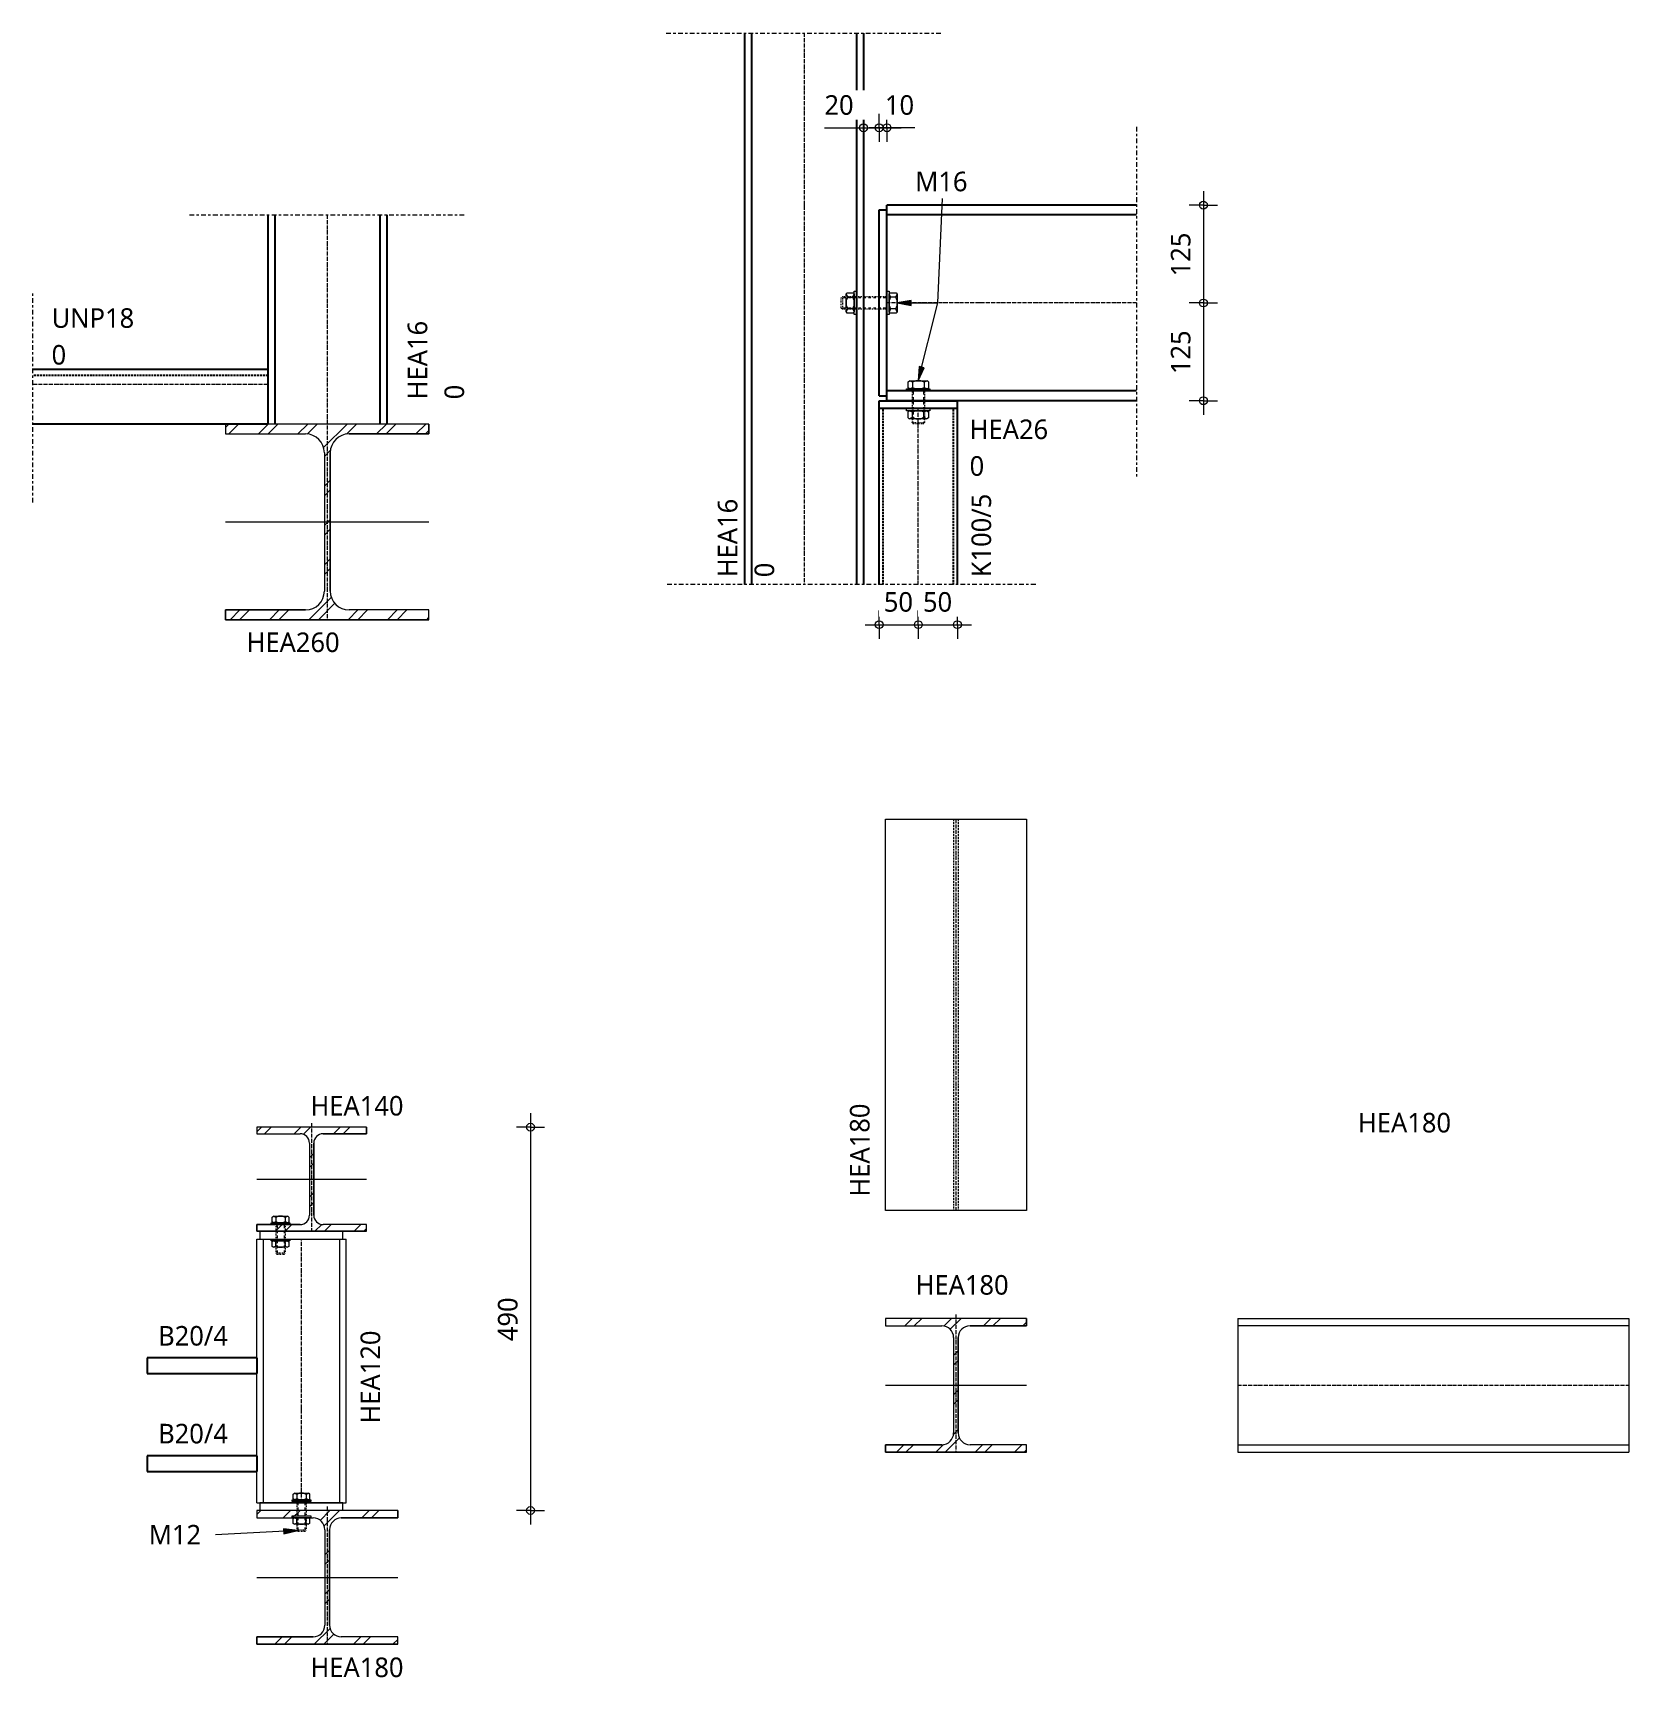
# Model space of a CAD drawing. Header units: millimetres. Extents: x -3015 to 4916, y 1153 to 3979.
# Drawn here: x 2877 to 4916, y 1871 to 3979 of the extents above; entities that cross this region are included whole.
import ezdxf

# ---------------------------------------------------------------- set-up
doc = ezdxf.new("R2010")
doc.units = ezdxf.units.MM
for name, pattern in [('Dash', [6.35, 3.175, -3.175]), ('MV_center', [15, 6, -3, 3, -3]), ('MV_hartlijn_staal', [6.6, 5, -0.8, 0, -0.8]), ('MV_hidden', [3.75, 2.5, -1.25]), ('Streep 1_1', [2, 1, -1])]:
    doc.linetypes.add(name, pattern=pattern)
for name, color, linetype, lineweight in [('A-ANNO-DIMS', 211, 'Continuous', 13), ('A-ANNO-DIMS-10', 211, 'Continuous', 13), ('A-DETL', 90, 'Continuous', 13), ('A-DETL-GENF', 92, 'Continuous', 18), ('A-DETL-GENF-HDLN', 1, 'Dash', 18), ('A-DETL-IDEN', 3, 'Continuous', 18), ('G-ANNO-TEXT', 231, 'Continuous', 13)]:
    doc.layers.add(name, color=color, linetype=linetype, lineweight=lineweight)
doc.styles.add('Segoe UI', font='segoeui.ttf', dxfattribs={"height": 25})
doc.dimstyles.new('2_5_mm', dxfattribs={"dimscale": 304.8, "dimtxt": 26.184099, "dimasz": 0.032808, "dimexe": 0.059055, "dimexo": 0.0625, "dimgap": 0.029528, "dimtad": 1, "dimdec": 0, "dimzin": 0, "dimdsep": 46, "dimtxsty": 'Segoe UI', "dimblk1": 'DOTBLANK', "dimblk2": 'DOTBLANK', "dimsah": 1, "dimcen": 0.09, "dimdle": 0.059055, "dimazin": 0, "dimtfac": 1, "dimtdec": 4, "dimtix": 1, "dimtmove": 0, "dimatfit": 3, "dimfxl": 0.059055, "dimfxlon": 1, "dimtvp": 1, "dimtfill": 1, "dimtolj": 1, "dimtzin": 0, "dimarcsym": 2})
doc.dimstyles.new('2_5_mm_1', dxfattribs={"dimscale": 304.8, "dimtxt": 26.184099, "dimasz": 0.032808, "dimexe": 0.059055, "dimexo": 0.0625, "dimgap": 0.029528, "dimtad": 1, "dimdec": 0, "dimzin": 0, "dimdsep": 46, "dimtxsty": 'Segoe UI', "dimblk1": 'DOTBLANK', "dimblk2": 'DOTBLANK', "dimsah": 1, "dimcen": 0.09, "dimdle": 0.059055, "dimazin": 0, "dimtfac": 1, "dimtdec": 4, "dimtix": 1, "dimtmove": 1, "dimatfit": 3, "dimfxl": 0.059055, "dimfxlon": 1, "dimtvp": 1, "dimtfill": 1, "dimtolj": 1, "dimtzin": 0, "dimarcsym": 2})

# ---------------------------------------------------------------- blocks, each defined once
blk = doc.blocks.new('28 Staalprofielen- IPE_HEA_HEB 2d - HEA260-3530704-Details Constructie staal 1-10')
at = {"layer": 'A-DETL-GENF', "lineweight": 13}
h = blk.add_hatch(dxfattribs=at)
h.set_pattern_fill('FP_3', color=256, style=0, pattern_type=2)
h.set_pattern_definition([(45, (-3253.118, -3354.136), (-25.14472, 25.14472), []), (45, (-3253.118, -3316.036), (-25.14472, 25.14472), [])])
h.paths.add_polyline_path([(-130, -125), (130, -125), (130, -112.5), (27.8, -112.5), (21.5, -111.7), (15.8, -109.3), (10.8, -105.5), (7, -100.5), (4.6, -94.7), (3.8, -88.5), (3.8, 88.5), (4.6, 94.7), (7, 100.5), (10.8, 105.5), (15.8, 109.3), (21.5, 111.7), (27.8, 112.5), (130, 112.5), (130, 125), (-130, 125), (-130, 112.5), (-27.7, 112.5), (-21.5, 111.7), (-15.7, 109.3), (-10.8, 105.5), (-7, 100.5), (-4.6, 94.7), (-3.7, 88.5), (-3.7, -88.5), (-4.6, -94.7), (-7, -100.5), (-10.8, -105.5), (-15.7, -109.3), (-21.5, -111.7), (-27.7, -112.5), (-130, -112.5)])
at = {"layer": 'A-DETL-GENF', "linetype": 'MV_hartlijn_staal', "lineweight": 13}
blk.add_line((0, 130), (0, -125), dxfattribs=at)
at = {"layer": 'A-DETL-GENF'}
for p, q in [((130, 125), (-130, 125)), ((-130, 125), (-130, 112.5)), ((130, 125), (-130, 125)), ((-130, 125), (-130, 112.5)), ((-130, 112.5), (-27.7, 112.5)), ((-130, 112.5), (-27.7, 112.5)), ((27.8, 112.5), (130, 112.5)), ((130, 112.5), (27.8, 112.5)), ((130, 112.5), (130, 125)), ((130, 125), (130, 112.5)), ((-3.7, 88.5), (-3.7, -88.5)), ((-3.7, 88.5), (-3.7, -88.5)), ((3.8, -88.5), (3.8, 88.5)), ((3.8, 88.5), (3.8, -88.5)), ((-130, 0), (130, 0)), ((-27.7, -112.5), (-130, -112.5)), ((-130, -112.5), (-130, -125)), ((-130, -125), (-130, -112.5)), ((-130, -112.5), (-27.7, -112.5)), ((-130, -125), (130, -125)), ((130, -125), (-130, -125)), ((130, -112.5), (27.8, -112.5)), ((130, -112.5), (27.8, -112.5)), ((130, -125), (130, -112.5)), ((130, -125), (130, -112.5))]:
    blk.add_line(p, q, dxfattribs=at)
for centre, start, end in [((-27.7, 88.5), 0, 90), ((-27.7, 88.5), 360, 90), ((27.8, 88.5), 90, 180), ((27.8, 88.5), 90, 180), ((-27.7, -88.5), 270, 0), ((-27.7, -88.5), 270, 0), ((27.8, -88.5), 180, 270), ((27.8, -88.5), 180, 270)]:
    blk.add_arc(centre, 24, start, end, dxfattribs=at)
blk = doc.blocks.new('00 bout_moer - M16-4299280-Details Constructie staal 1-10')
at = {"layer": 'A-DETL-GENF'}
for p, q in [((-13, 11.6), (-11.7, 13)), ((-13, 11.6), (-11.1, 7.4)), ((-13, -11.1), (-13, 11.6)), ((-11.1, 7.4), (-13, 3.2)), ((-13, 3.2), (-13, -3.2)), ((-11.7, 13), (-4, 13)), ((-11.1, 7.4), (-4.6, 7.4)), ((-4.6, 7.4), (-2.8, 11.6)), ((-2.8, 3.2), (-4.6, 7.4)), ((-4, 13), (-2.8, 11.6)), ((-2.8, 0), (-2.8, 14.9)), ((-2.8, 14.9), (0, 14.9)), ((-2.8, 11.6), (-2.8, 0)), ((-2.8, -3.2), (-2.8, 3.2)), ((-2.8, -14.9), (-2.8, 0)), ((-2.8, 0), (-2.8, -11.1)), ((0, 14.9), (0, -14.9)), ((39, -14.9), (39, 14.9)), ((39, 14.9), (41.8, 14.9)), ((41.8, 14.9), (41.8, 0)), ((41.8, 11.1), (43.2, 13)), ((41.8, 0), (41.8, 11.1)), ((41.8, 11.1), (43.6, 7.2)), ((43.6, 7.2), (41.8, 3.2)), ((41.8, 3.2), (41.8, -3.2)), ((41.8, -11.6), (41.8, 0)), ((41.8, 0), (41.8, -14.9)), ((43.2, 13), (50.8, 13)), ((50.1, 7.2), (43.6, 7.2)), ((50.1, 7.2), (52, 11.1)), ((52, 3.2), (50.1, 7.2)), ((50.8, 13), (52, 11.1)), ((52, 11.1), (52, -11.6)), ((52, -3.2), (52, 3.2)), ((-13, -3.2), (-11.1, -7.2)), ((-11.1, -7.2), (-13, -11.1)), ((-11.8, -13), (-13, -11.1)), ((-4.2, -13), (-11.8, -13)), ((-11.1, -7.2), (-4.6, -7.2)), ((-4.6, -7.2), (-2.8, -3.2)), ((-2.8, -11.1), (-4.6, -7.2)), ((-2.8, -11.1), (-4.2, -13)), ((0, -14.9), (-2.8, -14.9)), ((41.8, -14.9), (39, -14.9)), ((41.8, -3.2), (43.6, -7.4)), ((43.6, -7.4), (41.8, -11.6)), ((43, -13), (41.8, -11.6)), ((50.7, -13), (43, -13)), ((50.1, -7.4), (43.6, -7.4)), ((50.1, -7.4), (52, -3.2)), ((52, -11.6), (50.1, -7.4)), ((52, -11.6), (50.7, -13))]:
    blk.add_line(p, q, dxfattribs=at)
at = {"layer": 'A-DETL-GENF', "linetype": 'Streep 1_1', "lineweight": 13}
for p, q in [((0, 8), (56.7, 8)), ((58.7, 6.5), (56.7, 8)), ((56.7, -8), (56.7, 8)), ((58.7, 6.5), (58.7, -6.5)), ((0, -8), (56.7, -8)), ((58.7, -6.5), (56.7, -8))]:
    blk.add_line(p, q, dxfattribs=at)
at = {"layer": 'A-DETL-GENF-HDLN'}
for p, q in [((0, 8), (1.5, 6.5)), ((0, 8), (0, -8)), ((1.5, 6.5), (56.7, 6.5)), ((0, -8), (1.5, -6.5)), ((1.5, -6.5), (56.7, -6.5))]:
    blk.add_line(p, q, dxfattribs=at)
blk = doc.blocks.new('00 bout_moer - M16-V2-Details Constructie staal 1-10')
at = {"layer": 'A-DETL-GENF'}
for p, q in [((-13, 11.6), (-11.7, 13)), ((-13, 11.6), (-11.1, 7.4)), ((-13, -11.1), (-13, 11.6)), ((-11.1, 7.4), (-13, 3.2)), ((-13, 3.2), (-13, -3.2)), ((-11.7, 13), (-4, 13)), ((-11.1, 7.4), (-4.6, 7.4)), ((-4.6, 7.4), (-2.8, 11.6)), ((-2.8, 3.2), (-4.6, 7.4)), ((-4, 13), (-2.8, 11.6)), ((-2.8, 0), (-2.8, 14.9)), ((-2.8, 14.9), (0, 14.9)), ((-2.8, 11.6), (-2.8, 0)), ((-2.8, -3.2), (-2.8, 3.2)), ((-2.8, -14.9), (-2.8, 0)), ((-2.8, 0), (-2.8, -11.1)), ((0, 14.9), (0, -14.9)), ((22.5, -14.9), (22.5, 14.9)), ((22.5, 14.9), (25.3, 14.9)), ((25.3, 14.9), (25.3, 0)), ((25.3, 11.1), (26.7, 13)), ((25.3, 0), (25.3, 11.1)), ((25.3, 11.1), (27.1, 7.2)), ((27.1, 7.2), (25.3, 3.2)), ((25.3, 3.2), (25.3, -3.2)), ((25.3, -11.6), (25.3, 0)), ((25.3, 0), (25.3, -14.9)), ((26.7, 13), (34.3, 13)), ((33.6, 7.2), (27.1, 7.2)), ((33.6, 7.2), (35.5, 11.1)), ((35.5, 3.2), (33.6, 7.2)), ((34.3, 13), (35.5, 11.1)), ((35.5, 11.1), (35.5, -11.6)), ((35.5, -3.2), (35.5, 3.2)), ((-13, -3.2), (-11.1, -7.2)), ((-11.1, -7.2), (-13, -11.1)), ((-11.8, -13), (-13, -11.1)), ((-4.2, -13), (-11.8, -13)), ((-11.1, -7.2), (-4.6, -7.2)), ((-4.6, -7.2), (-2.8, -3.2)), ((-2.8, -11.1), (-4.6, -7.2)), ((-2.8, -11.1), (-4.2, -13)), ((0, -14.9), (-2.8, -14.9)), ((25.3, -14.9), (22.5, -14.9)), ((25.3, -3.2), (27.1, -7.4)), ((27.1, -7.4), (25.3, -11.6)), ((26.5, -13), (25.3, -11.6)), ((34.2, -13), (26.5, -13)), ((33.6, -7.4), (27.1, -7.4)), ((33.6, -7.4), (35.5, -3.2)), ((35.5, -11.6), (33.6, -7.4)), ((35.5, -11.6), (34.2, -13))]:
    blk.add_line(p, q, dxfattribs=at)
at = {"layer": 'A-DETL-GENF', "linetype": 'Streep 1_1', "lineweight": 13}
for p, q in [((0, 8), (40.2, 8)), ((42.2, 6.5), (40.2, 8)), ((40.2, -8), (40.2, 8)), ((42.2, 6.5), (42.2, -6.5)), ((0, -8), (40.2, -8)), ((42.2, -6.5), (40.2, -8))]:
    blk.add_line(p, q, dxfattribs=at)
at = {"layer": 'A-DETL-GENF-HDLN'}
for p, q in [((0, 8), (1.5, 6.5)), ((0, 8), (0, -8)), ((1.5, 6.5), (40.2, 6.5)), ((0, -8), (1.5, -6.5)), ((1.5, -6.5), (40.2, -6.5))]:
    blk.add_line(p, q, dxfattribs=at)
blk = doc.blocks.new('NLRS_00_DI_maskeer - Type 1-4234388-Details Constructie staal 1-10')
at = {"layer": 'A-DETL-GENF', "linetype": 'MV_center'}
blk.add_line((372, 0), (-100, 0), dxfattribs=at)
blk = doc.blocks.new('NLRS_00_DI_maskeer - Type 1-4234387-Details Constructie staal 1-10')
at = {"layer": 'A-DETL-GENF', "linetype": 'MV_center'}
blk.add_line((-100, 0), (252, 0), dxfattribs=at)
blk = doc.blocks.new('NLRS_00_DI_maskeer - Type 1-4234389-Details Constructie staal 1-10')
at = {"layer": 'A-DETL-GENF', "linetype": 'MV_center'}
blk.add_line((-100, 0), (170, 0), dxfattribs=at)
blk = doc.blocks.new('NLRS_00_DI_maskeer - Type 1-4234379-Details Constructie staal 1-10')
at = {"layer": 'A-DETL-GENF', "linetype": 'MV_center'}
blk.add_line((350, 0), (-100, 0), dxfattribs=at)
blk = doc.blocks.new('28 Staalprofielen- IPE_HEA_HEB 2d - HEA180-3530712-Details Constructie staal 1-10')
at = {"layer": 'A-DETL-GENF', "lineweight": 13}
h = blk.add_hatch(dxfattribs=at)
h.set_pattern_fill('FP_5', color=256, style=0, pattern_type=2)
h.set_pattern_definition([(45, (-3253.118, -2005.136), (-25.14472, 25.14472), []), (45, (-3253.118, -1967.036), (-25.14472, 25.14472), [])])
h.paths.add_polyline_path([(90, -85.5), (90, -76), (18, -76), (14.1, -75.5), (10.5, -74), (7.4, -71.6), (5, -68.5), (3.5, -64.9), (3, -61), (3, 61), (3.5, 64.9), (5, 68.5), (7.4, 71.6), (10.5, 74), (14.1, 75.5), (18, 76), (90, 76), (90, 85.5), (-90, 85.5), (-90, 76), (-18, 76), (-14.1, 75.5), (-10.5, 74), (-7.4, 71.6), (-5, 68.5), (-3.5, 64.9), (-3, 61), (-3, -61), (-3.5, -64.9), (-5, -68.5), (-7.4, -71.6), (-10.5, -74), (-14.1, -75.5), (-18, -76), (-90, -76), (-90, -85.5)])
at = {"layer": 'A-DETL-GENF'}
for p, q in [((90, 85.5), (-90, 85.5)), ((-90, 85.5), (-90, 76)), ((90, 85.5), (-90, 85.5)), ((-90, 85.5), (-90, 76)), ((90, 76), (90, 85.5)), ((90, 85.5), (90, 76)), ((-90, 76), (-18, 76)), ((-90, 76), (-18, 76)), ((18, 76), (90, 76)), ((90, 76), (18, 76)), ((-3, 61), (-3, -61)), ((-3, 61), (-3, -61)), ((3, -61), (3, 61)), ((3, 61), (3, -61)), ((-90, 0), (90, 0)), ((-18, -76), (-90, -76)), ((-90, -76), (-90, -85.5)), ((-90, -85.5), (-90, -76)), ((-90, -76), (-18, -76)), ((90, -76), (18, -76)), ((90, -76), (18, -76)), ((90, -85.5), (90, -76)), ((90, -85.5), (90, -76)), ((-90, -85.5), (90, -85.5)), ((90, -85.5), (-90, -85.5))]:
    blk.add_line(p, q, dxfattribs=at)
at = {"layer": 'A-DETL-GENF', "linetype": 'MV_hartlijn_staal', "lineweight": 13}
blk.add_line((0, 90.5), (0, -85.5), dxfattribs=at)
at = {"layer": 'A-DETL-GENF'}
for centre, start, end in [((-18, 61), 0, 90), ((-18, 61), 360, 90), ((18, 61), 90, 180), ((18, 61), 90, 180), ((-18, -61), 270, 0), ((-18, -61), 270, 0), ((18, -61), 180, 270), ((18, -61), 180, 270)]:
    blk.add_arc(centre, 15, start, end, dxfattribs=at)
blk = doc.blocks.new('28 Staalprofielen- IPE_HEA_HEB 2d - HEA140-3530716-Details Constructie staal 1-10')
at = {"layer": 'A-DETL-GENF', "lineweight": 13}
h = blk.add_hatch(dxfattribs=at)
h.set_pattern_fill('FP_6', color=256, style=0, pattern_type=2)
h.set_pattern_definition([(45, (-3233.118, -2514.136), (-25.14472, 25.14472), []), (45, (-3233.118, -2476.036), (-25.14472, 25.14472), [])])
h.paths.add_polyline_path([(-70, -66.5), (70, -66.5), (70, -58), (14.8, -58), (11.6, -57.6), (8.8, -56.4), (6.3, -54.5), (4.4, -52), (3.2, -49.1), (2.8, -46), (2.8, 46), (3.2, 49.1), (4.4, 52), (6.3, 54.5), (8.8, 56.4), (11.6, 57.6), (14.8, 58), (70, 58), (70, 66.5), (-70, 66.5), (-70, 58), (-14.7, 58), (-11.6, 57.6), (-8.7, 56.4), (-6.3, 54.5), (-4.3, 51.9), (-3.2, 49.1), (-2.7, 46), (-2.7, -46), (-3.2, -49.1), (-4.4, -52), (-6.3, -54.5), (-8.7, -56.4), (-11.6, -57.6), (-14.7, -58), (-70, -58)])
at = {"layer": 'A-DETL-GENF'}
for p, q in [((70, 66.5), (-70, 66.5)), ((-70, 66.5), (-70, 58)), ((70, 66.5), (-70, 66.5)), ((-70, 66.5), (-70, 58)), ((70, 58), (70, 66.5)), ((70, 66.5), (70, 58)), ((-70, 58), (-14.7, 58)), ((-70, 58), (-14.7, 58)), ((-2.7, 46), (-2.7, -46)), ((-2.7, 46), (-2.7, -46)), ((2.8, -46), (2.8, 46)), ((2.8, 46), (2.8, -46)), ((14.8, 58), (70, 58)), ((70, 58), (14.8, 58)), ((-70, 0), (70, 0)), ((-14.7, -58), (-70, -58)), ((-70, -58), (-70, -66.5)), ((-70, -66.5), (-70, -58)), ((-70, -58), (-14.7, -58)), ((70, -58), (14.8, -58)), ((70, -58), (14.8, -58)), ((70, -66.5), (70, -58)), ((70, -66.5), (70, -58)), ((-70, -66.5), (70, -66.5)), ((70, -66.5), (-70, -66.5))]:
    blk.add_line(p, q, dxfattribs=at)
at = {"layer": 'A-DETL-GENF', "linetype": 'MV_hartlijn_staal', "lineweight": 13}
blk.add_line((0, 71.5), (0, -66.5), dxfattribs=at)
at = {"layer": 'A-DETL-GENF'}
for centre, start, end in [((-14.7, 46), 0, 90), ((-14.7, 46), 360, 90), ((14.8, 46), 90, 180), ((14.8, 46), 90, 180), ((-14.7, -46), 270, 0), ((-14.7, -46), 270, 0), ((14.8, -46), 180, 270), ((14.8, -46), 180, 270)]:
    blk.add_arc(centre, 12, start, end, dxfattribs=at)
blk = doc.blocks.new('28 Staalprofielen- IPE_HEA_HEB 2d - HEA120-4448873-Details Constructie staal 1-10')
at = {"layer": 'A-DETL-GENF'}
for p, q in [((0, 57), (337, 57)), ((0, 57), (0, -57)), ((337, 49), (0, 49)), ((337, 57), (337, -57)), ((0, -49), (337, -49)), ((0, -57), (337, -57))]:
    blk.add_line(p, q, dxfattribs=at)
at = {"layer": 'A-DETL-GENF', "linetype": 'MV_hartlijn_staal', "lineweight": 13}
blk.add_line((0, 0), (337, 0), dxfattribs=at)
blk = doc.blocks.new('28 Staalprofielen- IPE_HEA_HEB 2d - HEA180-V3-Details Constructie staal 1-10')
at = {"layer": 'A-DETL-GENF', "lineweight": 13}
h = blk.add_hatch(dxfattribs=at)
h.set_pattern_fill('FP_7', color=256, style=0, pattern_type=2)
h.set_pattern_definition([(45, (-4056.414, -2250.73), (-25.14472, 25.14472), []), (45, (-4056.414, -2212.63), (-25.14472, 25.14472), [])])
h.paths.add_polyline_path([(90, -85.5), (90, -76), (18, -76), (14.1, -75.5), (10.5, -74), (7.4, -71.6), (5, -68.5), (3.5, -64.9), (3, -61), (3, 61), (3.5, 64.9), (5, 68.5), (7.4, 71.6), (10.5, 74), (14.1, 75.5), (18, 76), (90, 76), (90, 85.5), (-90, 85.5), (-90, 76), (-18, 76), (-14.1, 75.5), (-10.5, 74), (-7.4, 71.6), (-5, 68.5), (-3.5, 64.9), (-3, 61), (-3, -61), (-3.5, -64.9), (-5, -68.5), (-7.4, -71.6), (-10.5, -74), (-14.1, -75.5), (-18, -76), (-90, -76), (-90, -85.5)])
at = {"layer": 'A-DETL-GENF'}
for p, q in [((90, 85.5), (-90, 85.5)), ((-90, 85.5), (-90, 76)), ((90, 85.5), (-90, 85.5)), ((-90, 85.5), (-90, 76)), ((90, 76), (90, 85.5)), ((90, 85.5), (90, 76)), ((-90, 76), (-18, 76)), ((-90, 76), (-18, 76)), ((18, 76), (90, 76)), ((90, 76), (18, 76)), ((-3, 61), (-3, -61)), ((-3, 61), (-3, -61)), ((3, -61), (3, 61)), ((3, 61), (3, -61)), ((-90, 0), (90, 0)), ((-18, -76), (-90, -76)), ((-90, -76), (-90, -85.5)), ((-90, -85.5), (-90, -76)), ((-90, -76), (-18, -76)), ((90, -76), (18, -76)), ((90, -76), (18, -76)), ((90, -85.5), (90, -76)), ((90, -85.5), (90, -76)), ((-90, -85.5), (90, -85.5)), ((90, -85.5), (-90, -85.5))]:
    blk.add_line(p, q, dxfattribs=at)
at = {"layer": 'A-DETL-GENF', "linetype": 'MV_hartlijn_staal', "lineweight": 13}
blk.add_line((0, 90.5), (0, -85.5), dxfattribs=at)
at = {"layer": 'A-DETL-GENF'}
for centre, start, end in [((-18, 61), 0, 90), ((-18, 61), 360, 90), ((18, 61), 90, 180), ((18, 61), 90, 180), ((-18, -61), 270, 0), ((-18, -61), 270, 0), ((18, -61), 180, 270), ((18, -61), 180, 270)]:
    blk.add_arc(centre, 15, start, end, dxfattribs=at)
blk = doc.blocks.new('28 Staalprofielen- IPE_HEA_HEB 2d - HEA180-4448874-Details Constructie staal 1-10')
at = {"layer": 'A-DETL-GENF'}
for p, q in [((-90, 500), (90, 500)), ((-90, 0), (-90, 500)), ((90, 500), (90, 0)), ((90, 0), (-90, 0))]:
    blk.add_line(p, q, dxfattribs=at)
at = {"layer": 'A-DETL-GENF', "linetype": 'MV_hidden'}
for p, q in [((-3, 500), (-3, 0)), ((3, 500), (3, 0))]:
    blk.add_line(p, q, dxfattribs=at)
at = {"layer": 'A-DETL-GENF', "linetype": 'MV_hartlijn_staal', "lineweight": 13}
blk.add_line((0, 500), (0, 0), dxfattribs=at)
blk = doc.blocks.new('28 Staalprofielen- IPE_HEA_HEB 2d - HEA180-4448875-Details Constructie staal 1-10')
at = {"layer": 'A-DETL-GENF'}
for p, q in [((0, 85.5), (500, 85.5)), ((0, 85.5), (0, -85.5)), ((500, 85.5), (500, -85.5)), ((500, 76), (0, 76)), ((0, -76), (500, -76)), ((0, -85.5), (500, -85.5))]:
    blk.add_line(p, q, dxfattribs=at)
at = {"layer": 'A-DETL-GENF', "linetype": 'MV_hartlijn_staal', "lineweight": 13}
blk.add_line((0, 0), (500, 0), dxfattribs=at)
blk = doc.blocks.new('00 bout_moer - M12-4299282-Details Constructie staal 1-10')
at = {"layer": 'A-DETL-GENF'}
for p, q in [((-10.5, 9.4), (-9.5, 10.5)), ((-10.5, 9.4), (-9, 6)), ((-10.5, -9), (-10.5, 9.4)), ((-9, 6), (-10.5, 2.6)), ((-10.5, 2.6), (-10.5, -2.6)), ((-9.5, 10.5), (-3.2, 10.5)), ((-9, 6), (-3.8, 6)), ((-2.2, 2.6), (-3.8, 6)), ((-3.8, 6), (-2.2, 9.4)), ((-3.2, 10.5), (-2.2, 9.4)), ((-2.2, 0), (-2.2, 12)), ((-2.2, 12), (0, 12)), ((-2.2, 9.4), (-2.2, 0)), ((-2.2, -2.6), (-2.2, 2.6)), ((-2.2, -12), (-2.2, 0)), ((-2.2, 0), (-2.2, -9)), ((0, 12), (0, -12)), ((18.5, -12), (18.5, 12)), ((18.5, 12), (20.7, 12)), ((20.7, 12), (20.7, 0)), ((20.7, 9), (21.9, 10.5)), ((20.7, 0), (20.7, 9)), ((20.7, 9), (22.2, 5.8)), ((22.2, 5.8), (20.7, 2.6)), ((20.7, 2.6), (20.7, -2.6)), ((20.7, -9.4), (20.7, 0)), ((20.7, 0), (20.7, -12)), ((21.9, 10.5), (28, 10.5)), ((27.5, 5.8), (22.2, 5.8)), ((27.5, 5.8), (29, 9)), ((29, 2.6), (27.5, 5.8)), ((28, 10.5), (29, 9)), ((29, 9), (29, -9.4)), ((29, -2.6), (29, 2.6)), ((-10.5, -2.6), (-9, -5.8)), ((-9, -5.8), (-10.5, -9)), ((-9.5, -10.5), (-10.5, -9)), ((-3.4, -10.5), (-9.5, -10.5)), ((-9, -5.8), (-3.8, -5.8)), ((-3.8, -5.8), (-2.2, -2.6)), ((-2.2, -9), (-3.8, -5.8)), ((-2.2, -9), (-3.4, -10.5)), ((0, -12), (-2.2, -12)), ((20.7, -12), (18.5, -12)), ((20.7, -2.6), (22.2, -6)), ((22.2, -6), (20.7, -9.4)), ((21.7, -10.5), (20.7, -9.4)), ((28, -10.5), (21.7, -10.5)), ((27.5, -6), (22.2, -6)), ((27.5, -6), (29, -2.6)), ((29, -9.4), (27.5, -6)), ((29, -9.4), (28, -10.5))]:
    blk.add_line(p, q, dxfattribs=at)
at = {"layer": 'A-DETL-GENF', "linetype": 'Streep 1_1', "lineweight": 13}
for p, q in [((0, 6), (36.2, 6)), ((38.2, 4.5), (36.2, 6)), ((36.2, -6), (36.2, 6)), ((38.2, 4.5), (38.2, -4.5)), ((0, -6), (36.2, -6)), ((38.2, -4.5), (36.2, -6))]:
    blk.add_line(p, q, dxfattribs=at)
at = {"layer": 'A-DETL-GENF-HDLN'}
for p, q in [((0, 6), (1.5, 4.5)), ((0, 6), (0, -6)), ((1.5, 4.5), (36.2, 4.5)), ((0, -6), (1.5, -4.5)), ((1.5, -4.5), (36.2, -4.5))]:
    blk.add_line(p, q, dxfattribs=at)
blk = doc.blocks.new('DIMBLOCK7-Details Constructie staal 1-10')
at = {"layer": 'A-ANNO-DIMS-10'}
for p, q in [((3888.4, 3857.9), (3946.5, 3857.9)), ((3920.3, 3857.9), (3958.3, 3857.9)), ((3938.3, 3857.9), (3938.3, 3875.9)), ((3938.3, 3857.9), (3938.3, 3839.9)), ((3946.5, 3857.9), (3948.3, 3857.9)), ((3958.3, 3857.9), (3958.3, 3875.9)), ((3958.3, 3857.9), (3958.3, 3839.9))]:
    blk.add_line(p, q, dxfattribs=at)
for centre in [(3938.3, 3857.9), (3958.3, 3857.9)]:
    blk.add_circle(centre, 5, dxfattribs=at)
at = {"layer": 'A-ANNO-DIMS-10', "color": 0, "insert": (3888.4, 3899.5), "char_height": 25, "width": 45.703, "attachment_point": 1, "line_spacing_factor": 1.142579, "style": 'Segoe UI', "bg_fill": 3, "box_fill_scale": 1.25, "bg_fill_color": 9, "bg_fill_true_color": 13158600, "bg_fill_transparency": 0}
blk.add_mtext('20', dxfattribs=at)
blk = doc.blocks.new('_DotBlank')
at = {"color": 0, "linetype": 'ByBlock', "lineweight": -2}
blk.add_line((-0.5, 0), (-1, 0), dxfattribs=at)
blk.add_circle((0, 0), 0.5, dxfattribs=at)
blk = doc.blocks.new('DIMBLOCK8-Details Constructie staal 1-10')
at = {"layer": 'A-ANNO-DIMS-10'}
for p, q in [((3945.7, 3857.9), (3963.3, 3857.9)), ((4003.8, 3857.9), (3945.7, 3857.9)), ((3958.3, 3857.9), (3958.3, 3875.9)), ((3958.3, 3857.9), (3986.3, 3857.9)), ((3958.3, 3857.9), (3958.3, 3839.9)), ((3968.3, 3857.9), (3968.3, 3875.9)), ((3968.3, 3857.9), (3968.3, 3839.9))]:
    blk.add_line(p, q, dxfattribs=at)
for centre in [(3958.3, 3857.9), (3968.3, 3857.9)]:
    blk.add_circle(centre, 5, dxfattribs=at)
at = {"layer": 'A-ANNO-DIMS-10', "color": 0, "insert": (3965.7, 3899.5), "char_height": 25, "width": 45.703, "attachment_point": 1, "line_spacing_factor": 1.142579, "style": 'Segoe UI', "bg_fill": 3, "box_fill_scale": 1.25, "bg_fill_color": 9, "bg_fill_true_color": 13158600, "bg_fill_transparency": 0}
blk.add_mtext('10', dxfattribs=at)
blk = doc.blocks.new('DIMBLOCK9-Details Constructie staal 1-10')
at = {"layer": 'A-ANNO-DIMS-10'}
for p, q in [((4372.6, 3777), (4372.6, 3634)), ((4372.6, 3759), (4354.6, 3759)), ((4372.6, 3759), (4390.6, 3759)), ((4372.6, 3634), (4354.6, 3634)), ((4372.6, 3634), (4390.6, 3634))]:
    blk.add_line(p, q, dxfattribs=at)
for centre in [(4372.6, 3759), (4372.6, 3634)]:
    blk.add_circle(centre, 5, dxfattribs=at)
at = {"layer": 'A-ANNO-DIMS-10', "color": 0, "insert": (4331, 3668), "char_height": 25, "width": 68.555, "attachment_point": 1, "rotation": 90, "line_spacing_factor": 1.142579, "style": 'Segoe UI', "bg_fill": 3, "box_fill_scale": 1.25, "bg_fill_color": 9, "bg_fill_true_color": 13158600, "bg_fill_transparency": 0}
blk.add_mtext('125', dxfattribs=at)
blk = doc.blocks.new('DIMBLOCK10-Details Constructie staal 1-10')
at = {"layer": 'A-ANNO-DIMS-10'}
for p, q in [((4372.6, 3634), (4354.6, 3634)), ((4372.6, 3634), (4372.6, 3491)), ((4372.6, 3634), (4390.6, 3634)), ((4372.6, 3509), (4354.6, 3509)), ((4372.6, 3509), (4390.6, 3509))]:
    blk.add_line(p, q, dxfattribs=at)
for centre in [(4372.6, 3634), (4372.6, 3509)]:
    blk.add_circle(centre, 5, dxfattribs=at)
at = {"layer": 'A-ANNO-DIMS-10', "color": 0, "insert": (4331, 3543), "char_height": 25, "width": 68.555, "attachment_point": 1, "rotation": 90, "line_spacing_factor": 1.142579, "style": 'Segoe UI', "bg_fill": 3, "box_fill_scale": 1.25, "bg_fill_color": 9, "bg_fill_true_color": 13158600, "bg_fill_transparency": 0}
blk.add_mtext('125', dxfattribs=at)
blk = doc.blocks.new('DIMBLOCK11-Details Constructie staal 1-10')
at = {"layer": 'A-ANNO-DIMS-10'}
for p, q in [((3958.3, 3222.8), (3958.3, 3240.8)), ((4008.3, 3222.8), (4008.3, 3240.8)), ((3940.3, 3222.8), (4008.3, 3222.8)), ((3958.3, 3222.8), (3958.3, 3204.8)), ((4008.3, 3222.8), (4008.3, 3204.8))]:
    blk.add_line(p, q, dxfattribs=at)
for centre in [(3958.3, 3222.8), (4008.3, 3222.8)]:
    blk.add_circle(centre, 5, dxfattribs=at)
at = {"layer": 'A-ANNO-DIMS-10', "color": 0, "insert": (3964.3, 3264.4), "char_height": 25, "width": 45.703, "attachment_point": 1, "line_spacing_factor": 1.142579, "style": 'Segoe UI', "bg_fill": 3, "box_fill_scale": 1.25, "bg_fill_color": 9, "bg_fill_true_color": 13158600, "bg_fill_transparency": 0}
blk.add_mtext('50', dxfattribs=at)
blk = doc.blocks.new('DIMBLOCK12-Details Constructie staal 1-10')
at = {"layer": 'A-ANNO-DIMS-10'}
for p, q in [((4008.3, 3222.8), (4008.3, 3240.8)), ((4058.3, 3222.8), (4058.3, 3240.8)), ((4008.3, 3222.8), (4076.3, 3222.8)), ((4008.3, 3222.8), (4008.3, 3204.8)), ((4058.3, 3222.8), (4058.3, 3204.8))]:
    blk.add_line(p, q, dxfattribs=at)
for centre in [(4008.3, 3222.8), (4058.3, 3222.8)]:
    blk.add_circle(centre, 5, dxfattribs=at)
at = {"layer": 'A-ANNO-DIMS-10', "color": 0, "insert": (4014.3, 3264.4), "char_height": 25, "width": 45.703, "attachment_point": 1, "line_spacing_factor": 1.142579, "style": 'Segoe UI', "bg_fill": 3, "box_fill_scale": 1.25, "bg_fill_color": 9, "bg_fill_true_color": 13158600, "bg_fill_transparency": 0}
blk.add_mtext('50', dxfattribs=at)
blk = doc.blocks.new('DIMBLOCK16-Details Constructie staal 1-10')
at = {"layer": 'A-ANNO-DIMS-10'}
for p, q in [((3512.8, 2598.6), (3512.8, 2072.6)), ((3512.8, 2580.6), (3494.8, 2580.6)), ((3512.8, 2580.6), (3530.8, 2580.6)), ((3512.8, 2090.6), (3494.8, 2090.6)), ((3512.8, 2090.6), (3530.8, 2090.6))]:
    blk.add_line(p, q, dxfattribs=at)
for centre in [(3512.8, 2580.6), (3512.8, 2090.6)]:
    blk.add_circle(centre, 5, dxfattribs=at)
at = {"layer": 'A-ANNO-DIMS-10', "color": 0, "insert": (3471.2, 2307.1), "char_height": 25, "width": 68.555, "attachment_point": 1, "rotation": 90, "line_spacing_factor": 1.142579, "style": 'Segoe UI', "bg_fill": 3, "box_fill_scale": 1.25, "bg_fill_color": 9, "bg_fill_true_color": 13158600, "bg_fill_transparency": 0}
blk.add_mtext('490', dxfattribs=at)

msp = doc.modelspace()

# ---------------------------------------------------------------- hatches: boundary and pattern name
at = {"layer": 'A-DETL-IDEN'}
for points in [[(3981.3, 3634), (3999.3, 3630.9), (3999.3, 3637.2)], [(4008.3, 3534.5), (4015.8, 3551.2), (4009.6, 3552.8)]]:
    msp.add_hatch(color=256, dxfattribs=at).paths.add_polyline_path(points)
at = {"layer": 'G-ANNO-TEXT'}
msp.add_hatch(color=7, dxfattribs=at).paths.add_polyline_path([(3215.4, 2065), (3197.3, 2067.2), (3197.6, 2060.9)])

# ---------------------------------------------------------------- linework, layer by layer
at = {"layer": 'A-DETL', "lineweight": 25}
for p, q in [((3786.3, 3979), (3786.3, 3274)), ((3795.3, 3979), (3795.3, 3274)), ((3929.3, 3979), (3929.3, 3274)), ((3938.3, 3979), (3938.3, 3274)), ((3958.3, 3515.3), (3958.3, 3752.8)), ((3958.3, 3752.8), (3968.3, 3752.8)), ((4287.3, 3759), (3968.3, 3759)), ((3968.3, 3509), (3968.3, 3759)), ((3177.1, 3746.5), (3177.1, 3479.1)), ((3186.1, 3746.5), (3186.1, 3479.1)), ((3320.1, 3746.5), (3320.1, 3479.1)), ((3329.1, 3746.5), (3329.1, 3479.1)), ((4287.3, 3746.5), (3968.3, 3746.5)), ((3177.1, 3549.1), (2877.1, 3549.1)), ((4287.3, 3521.5), (3968.3, 3521.5)), ((3958.3, 3515.3), (3968.3, 3515.3)), ((3958.3, 3499), (3958.3, 3509)), ((3958.3, 3509), (4058.3, 3509)), ((3958.3, 3274), (3958.3, 3499)), ((4058.3, 3499), (3958.3, 3499)), ((4287.3, 3509), (3968.3, 3509)), ((4058.3, 3499), (4058.3, 3509)), ((4058.3, 3274), (4058.3, 3499)), ((3177.1, 3479.1), (2877.1, 3479.1)), ((3163.1, 2285.6), (3023.1, 2285.6)), ((3023.1, 2285.6), (3023.1, 2265.6)), ((3163.1, 2285.6), (3163.1, 2265.6)), ((3023.1, 2265.6), (3163.1, 2265.6)), ((3163.1, 2160.6), (3023.1, 2160.6)), ((3023.1, 2160.6), (3023.1, 2140.6)), ((3163.1, 2160.6), (3163.1, 2140.6)), ((3023.1, 2140.6), (3163.1, 2140.6))]:
    msp.add_line(p, q, dxfattribs=at)
at = {"layer": 'A-DETL', "linetype": 'MV_hartlijn_staal'}
for p, q in [((3862.3, 3979), (3862.3, 3274)), ((3253.1, 3746.5), (3253.1, 3479.1)), ((4287.3, 3634), (3968.3, 3634)), ((3177.1, 3529.9), (2877.1, 3529.9)), ((4008.3, 3274), (4008.3, 3499))]:
    msp.add_line(p, q, dxfattribs=at)
at = {"layer": 'A-DETL', "linetype": 'MV_hidden', "lineweight": 25}
for p, q in [((3177.1, 3541.1), (2877.1, 3541.1)), ((3963.3, 3274), (3963.3, 3499)), ((4053.3, 3274), (4053.3, 3499))]:
    msp.add_line(p, q, dxfattribs=at)
at = {"layer": 'A-DETL', "lineweight": 18}
for p, q in [((3167.1, 2447.6), (3167.1, 2437.6)), ((3273.1, 2437.6), (3273.1, 2447.6)), ((3167.1, 2437.6), (3273.1, 2437.6)), ((3273.1, 2100.6), (3167.1, 2100.6)), ((3167.1, 2100.6), (3167.1, 2090.6)), ((3273.1, 2090.6), (3273.1, 2100.6))]:
    msp.add_line(p, q, dxfattribs=at)
at = {"layer": 'A-DETL-IDEN'}
for p, q in [((4033.3, 3634), (4039.3, 3767.4)), ((4033.3, 3634), (4039.3, 3767.4)), ((3999.3, 3637.2), (3981.3, 3634)), ((3981.3, 3634), (3999.3, 3630.9)), ((3981.3, 3634), (4033.3, 3634)), ((3999.3, 3630.9), (3999.3, 3637.2)), ((4008.3, 3534.5), (4033.3, 3634)), ((4009.6, 3552.8), (4008.3, 3534.5)), ((4008.3, 3534.5), (4015.8, 3551.2)), ((4015.8, 3551.2), (4009.6, 3552.8))]:
    msp.add_line(p, q, dxfattribs=at)
at = {"layer": 'G-ANNO-TEXT', "color": 250}
for p, q in [((3215.4, 2065), (3197.3, 2067.2)), ((3197.3, 2067.2), (3197.6, 2060.9)), ((3215.4, 2065), (3110.2, 2059.7)), ((3197.6, 2060.9), (3215.4, 2065))]:
    msp.add_line(p, q, dxfattribs=at)

# ---------------------------------------------------------------- block references
at = {"layer": 'A-DETL-GENF', "linetype": 'MV_center'}
for name, p in [('NLRS_00_DI_maskeer - Type 1-4234387-Details Constructie staal 1-10', (3786.3, 3979)), ('NLRS_00_DI_maskeer - Type 1-4234387-Details Constructie staal 1-10', (3177.1, 3746.5)), ('NLRS_00_DI_maskeer - Type 1-4234388-Details Constructie staal 1-10', (3786.3, 3274))]:
    msp.add_blockref(name, p, dxfattribs=at)
for name, p, rotation in [('NLRS_00_DI_maskeer - Type 1-4234379-Details Constructie staal 1-10', (4287.3, 3509), 89.99999999999955), ('NLRS_00_DI_maskeer - Type 1-4234389-Details Constructie staal 1-10', (2877.1, 3479.1), 90)]:
    msp.add_blockref(name, p, dxfattribs=dict(at, rotation=rotation))
at = {"layer": 'A-DETL-GENF'}
for name, p, rotation in [('00 bout_moer - M16-4299280-Details Constructie staal 1-10', (3968.3, 3634), 180), ('00 bout_moer - M16-V2-Details Constructie staal 1-10', (4008.3, 3521.5), 270), ('00 bout_moer - M12-4299282-Details Constructie staal 1-10', (3193.4, 2456.1), 270.0000000000005), ('00 bout_moer - M12-4299282-Details Constructie staal 1-10', (3220.1, 2102.1), 270.0000000000005)]:
    msp.add_blockref(name, p, dxfattribs=dict(at, rotation=rotation))
for name, p in [('28 Staalprofielen- IPE_HEA_HEB 2d - HEA260-3530704-Details Constructie staal 1-10', (3253.1, 3354.1)), ('28 Staalprofielen- IPE_HEA_HEB 2d - HEA180-4448874-Details Constructie staal 1-10', (4056.4, 2474)), ('28 Staalprofielen- IPE_HEA_HEB 2d - HEA140-3530716-Details Constructie staal 1-10', (3233.1, 2514.1)), ('28 Staalprofielen- IPE_HEA_HEB 2d - HEA180-V3-Details Constructie staal 1-10', (4056.4, 2250.7)), ('28 Staalprofielen- IPE_HEA_HEB 2d - HEA180-3530712-Details Constructie staal 1-10', (3253.1, 2005.1))]:
    msp.add_blockref(name, p, dxfattribs=at)
at = {"layer": 'A-DETL-GENF', "linetype": 'MV_hartlijn_staal', "lineweight": 13, "rotation": 89.99999999999989}
msp.add_blockref('28 Staalprofielen- IPE_HEA_HEB 2d - HEA120-4448873-Details Constructie staal 1-10', (3220.1, 2100.6), dxfattribs=at)
at = {"layer": 'A-DETL-GENF', "linetype": 'MV_hartlijn_staal', "lineweight": 13}
msp.add_blockref('28 Staalprofielen- IPE_HEA_HEB 2d - HEA180-4448875-Details Constructie staal 1-10', (4416.4, 2250.7), dxfattribs=at)

# ---------------------------------------------------------------- texts
at = {"layer": 'A-DETL-IDEN', "lineweight": 13, "char_height": 25, "width": 149.114, "attachment_point": 1, "rotation": 90, "style": 'Segoe UI', "bg_fill": 3, "box_fill_scale": 1.25, "bg_fill_color": 9, "bg_fill_true_color": 13158600, "bg_fill_transparency": 0}
for s, insert in [('HEA180', (3921, 2491.8)), ('HEA120', (3295.7, 2201.7))]:
    msp.add_mtext(s, dxfattribs=dict(at, insert=insert))
at = {"layer": 'A-DETL-IDEN', "lineweight": 13, "char_height": 25, "width": 149.114, "attachment_point": 1, "style": 'Segoe UI', "bg_fill": 3, "box_fill_scale": 1.25, "bg_fill_color": 9, "bg_fill_true_color": 13158600, "bg_fill_transparency": 0}
for insert in [(4570.1, 2598.8), (4004.8, 2391.5), (3231.6, 1902.7)]:
    msp.add_mtext('HEA180', dxfattribs=dict(at, insert=insert))
at = {"layer": 'G-ANNO-TEXT', "color": 7, "char_height": 25, "attachment_point": 1, "style": 'Segoe UI'}
for s, insert, width in [('UNP18', (2900.9, 3627.2), 131.477), ('0', (2900.9, 3580.2), 23.249), ('HEA26', (4073.9, 3485), 125.865), ('0', (4073.9, 3438.1), 23.249), ('B20/4', (3037, 2326.4), 110.633), ('B20/4', (3037, 2201.4), 110.633), ('M12', (3025.1, 2072.2), 84.979)]:
    msp.add_mtext(s, dxfattribs=dict(at, insert=insert, width=width))
at = {"layer": 'G-ANNO-TEXT', "color": 7, "char_height": 25, "attachment_point": 1, "rotation": 90, "style": 'Segoe UI'}
for s, insert, width in [('HEA16', (3355.9, 3510.8), 125.865), ('0', (3402.9, 3510.8), 23.249), ('HEA16', (3752.1, 3283.4), 125.865), ('K100/5', (4076.3, 3283.4), 134.684), ('0', (3799.1, 3283.4), 23.249)]:
    msp.add_mtext(s, dxfattribs=dict(at, insert=insert, width=width))

# ---------------------------------------------------------------- dimensions: what is measured, and where the dimension line sits
at = {"layer": 'A-ANNO-DIMS'}
for base, p1, p2, override, picture, middle in [((4372.6, 3634), (4390.6, 3759), (4354.6, 3634), {"dimpost": '<>', "dimfxl": 130.080744}, 'DIMBLOCK9-Details Constructie staal 1-10', (4350.6, 3696.5)), ((3512.8, 2090.6), (3494.8, 2580.6), (3494.8, 2090.6), {"dimpost": '<>', "dimfxl": 490}, 'DIMBLOCK16-Details Constructie staal 1-10', (3490.8, 2335.6))]:
    dim = msp.add_linear_dim(base=base, p1=p1, p2=p2, angle=90, dimstyle='2_5_mm', override=override, dxfattribs=at)
    dim.commit()
    dim.dimension.update_dxf_attribs({"geometry": picture, "text_midpoint": middle})

# ---------------------------------------------------------------- next in the draw order: texts
at = {"layer": 'A-DETL-IDEN', "lineweight": 13, "char_height": 25, "attachment_point": 1, "style": 'Segoe UI', "bg_fill": 3, "box_fill_scale": 1.25, "bg_fill_color": 9, "bg_fill_true_color": 13158600, "bg_fill_transparency": 0}
for s, insert, width in [('M16', (4004.4, 3801.7), 84.979), ('HEA260', (3150, 3212.8), 149.114), ('HEA140', (3231.6, 2620.4), 149.114)]:
    msp.add_mtext(s, dxfattribs=dict(at, insert=insert, width=width))

# ---------------------------------------------------------------- next in the draw order: dimensions: what is measured, and where the dimension line sits
at = {"layer": 'A-ANNO-DIMS'}
dim = msp.add_linear_dim(base=(3958.3, 3857.9), p1=(3938.3, 3875.9), p2=(3958.3, 3839.9), dimstyle='2_5_mm_1', override={"dimpost": '<>', "dimfxl": 41.182521}, dxfattribs=at)
dim.commit()
dim.dimension.update_dxf_attribs({"geometry": 'DIMBLOCK7-Details Constructie staal 1-10', "text_midpoint": (3911.2, 3882.9), "dimtype": 160})
dim = msp.add_linear_dim(base=(4372.6, 3509), p1=(4354.6, 3634), p2=(4390.6, 3509), angle=90, dimstyle='2_5_mm', override={"dimpost": '<>', "dimfxl": 130.080744}, dxfattribs=at)
dim.commit()
dim.dimension.update_dxf_attribs({"geometry": 'DIMBLOCK10-Details Constructie staal 1-10', "text_midpoint": (4350.6, 3571.5)})
dim = msp.add_linear_dim(base=(4008.3, 3222.8), p1=(3958.3, 3240.8), p2=(4008.3, 3240.8), dimstyle='2_5_mm', override={"dimpost": '<>', "dimfxl": 50}, dxfattribs=at)
dim.commit()
dim.dimension.update_dxf_attribs({"geometry": 'DIMBLOCK11-Details Constructie staal 1-10', "text_midpoint": (3983.3, 3244.7)})

# ---------------------------------------------------------------- next in the draw order: dimensions: what is measured, and where the dimension line sits
dim = msp.add_linear_dim(base=(3968.3, 3857.9), p1=(3958.3, 3839.9), p2=(3968.3, 3839.9), dimstyle='2_5_mm_1', override={"dimpost": '<>', "dimfxl": 10}, dxfattribs=at)
dim.commit()
dim.dimension.update_dxf_attribs({"geometry": 'DIMBLOCK8-Details Constructie staal 1-10', "text_midpoint": (3988.5, 3882.9), "dimtype": 160})
dim = msp.add_linear_dim(base=(4058.3, 3222.8), p1=(4008.3, 3240.8), p2=(4058.3, 3240.8), dimstyle='2_5_mm', override={"dimpost": '<>', "dimfxl": 50}, dxfattribs=at)
dim.commit()
dim.dimension.update_dxf_attribs({"geometry": 'DIMBLOCK12-Details Constructie staal 1-10', "text_midpoint": (4033.3, 3244.7)})

doc.saveas('drawing.dxf')
